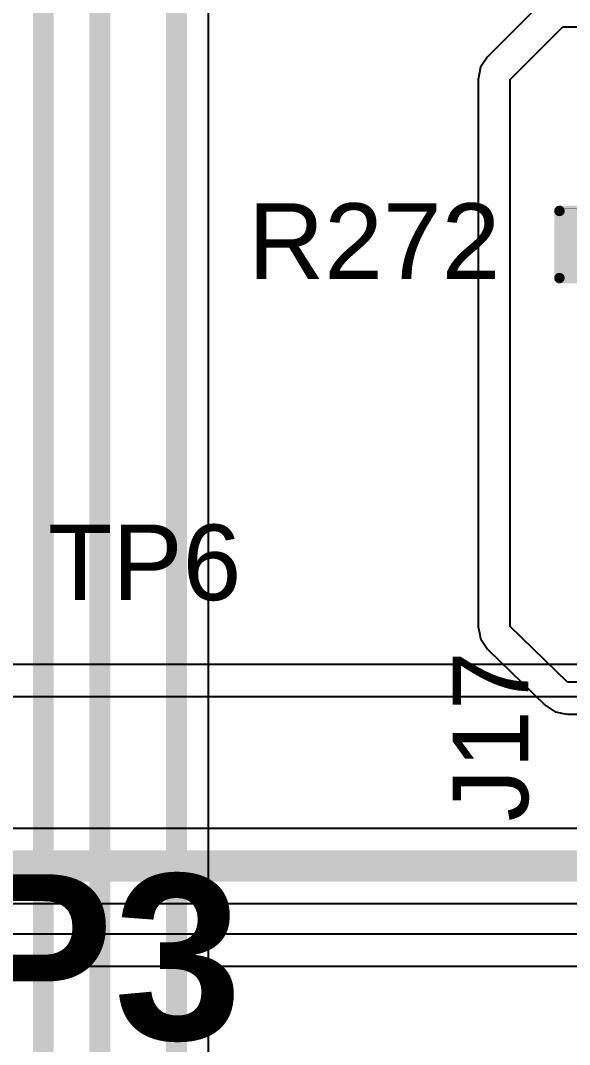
# Model space of a CAD drawing. Header units: inches. Extents: x -11 to 5428, y 0 to 5423.
# Drawn here: x 54.18 to 60.83, y 39.94 to 52.33 of the extents above; entities that cross this region are included whole.
import ezdxf

# ---------------------------------------------------------------- set-up
doc = ezdxf.new("R2010")
doc.units = ezdxf.units.IN
for name, color, linetype in [('Bottom Layer', 5, 'Continuous'), ('GND', 16, 'Continuous'), ('PWR', 76, 'Continuous'), ('Top Layer', 1, 'Continuous'), ('Top Overlay', 2, 'Continuous'), ('Top Paste', 8, 'Continuous'), ('Top Solder', 216, 'Continuous')]:
    doc.layers.add(name, color=color, linetype=linetype)
doc.styles.add('Arial', font='', dxfattribs={"height": 0.2})
doc.styles.add('Arial_Bold', font='', dxfattribs={"height": 0.2})
doc.styles.get('Arial').set_extended_font_data('Arial')
doc.styles.get('Arial_Bold').set_extended_font_data('Arial', bold=True)

# ---------------------------------------------------------------- blocks, each defined once
blk = doc.blocks.new('R___0402_43')
at = {"layer": 'Top Layer'}
for points in [[(-0.699, -0.318), (-0.699, 0.318), (-0.241, 0.318), (-0.241, -0.318)], [(0.241, -0.318), (0.241, 0.318), (0.698, 0.318), (0.698, -0.318)]]:
    blk.add_hatch(color=1, dxfattribs=at).paths.add_polyline_path(points)
at = {"layer": 'Top Paste'}
for points in [[(-0.699, -0.318), (-0.699, 0.318), (-0.241, 0.318), (-0.241, -0.318)], [(0.241, -0.318), (0.241, 0.318), (0.698, 0.318), (0.698, -0.318)]]:
    blk.add_hatch(color=8, dxfattribs=at).paths.add_polyline_path(points)
at = {"layer": 'Top Solder'}
for points in [[(-0.754, -0.373), (-0.754, 0.373), (-0.186, 0.373), (-0.186, -0.373)], [(0.186, -0.373), (0.186, 0.373), (0.753, 0.373), (0.753, -0.373)]]:
    blk.add_hatch(color=216, dxfattribs=at).paths.add_polyline_path(points)
at = {"layer": 'Top Overlay'}
for points in [[(0.787, 0.406, 0.127, 0.127, 0), (-0.787, 0.406, 0.127, 0.127, 0)], [(-0.787, 0.406, 0.127, 0.127, 0), (-0.787, -0.406, 0.127, 0.127, 0)], [(0.787, 0.406, 0.127, 0.127, 0), (0.787, -0.406, 0.127, 0.127, 0)], [(0.787, -0.406, 0.127, 0.127, 0), (-0.787, -0.406, 0.127, 0.127, 0)], [(0.813, -0.432, 0.00323, 0.00323, 0), (-0.813, -0.432, 0.00323, 0.00323, 0)]]:
    blk.add_lwpolyline(points, format="xyseb", dxfattribs=at)
for points in [[(-0.819, 0.406, 0.0635, 0.0635, 1), (-0.756, 0.406, 0.0635, 0.0635, 1)], [(-0.819, 0.406, 0.0635, 0.0635, 1), (-0.756, 0.406, 0.0635, 0.0635, 1)], [(0.756, 0.406, 0.0635, 0.0635, 1), (0.819, 0.406, 0.0635, 0.0635, 1)], [(0.756, 0.406, 0.0635, 0.0635, 1), (0.819, 0.406, 0.0635, 0.0635, 1)], [(-0.819, -0.406, 0.0635, 0.0635, 1), (-0.756, -0.406, 0.0635, 0.0635, 1)], [(-0.819, -0.406, 0.0635, 0.0635, 1), (-0.756, -0.406, 0.0635, 0.0635, 1)], [(0.756, -0.406, 0.0635, 0.0635, 1), (0.819, -0.406, 0.0635, 0.0635, 1)], [(0.756, -0.406, 0.0635, 0.0635, 1), (0.819, -0.406, 0.0635, 0.0635, 1)], [(-0.814, -0.432, 0.00161, 0.00161, 1), (-0.812, -0.432, 0.00161, 0.00161, 1)], [(0.812, -0.432, 0.00161, 0.00161, 1), (0.814, -0.432, 0.00161, 0.00161, 1)]]:
    blk.add_lwpolyline(points, format="xyseb", close=True, dxfattribs=at)

msp = doc.modelspace()

# ---------------------------------------------------------------- linework, layer by layer
at = {"layer": 'Bottom Layer'}
msp.add_line((56.458, 38.168), (56.458, 73.697), dxfattribs=at)
for points in [[(56.069, 38.008, 0.254, 0.254, 0), (56.069, 74.092, 0.254, 0.254, 0)], [(55.143, 17.842, 0.254, 0.254, 0), (55.143, 73.33, 0.254, 0.254, 0)], [(54.458, 17.558, 0.254, 0.254, 0), (54.458, 72.492, 0.254, 0.254, 0)]]:
    msp.add_lwpolyline(points, format="xyseb", dxfattribs=at)
at = {"layer": 'GND'}
for p, q in [((63.309, 44.536), (10.737, 44.536)), ((0.406, 44.147), (64.692, 44.147)), ((84.888, 41.275), (0.406, 41.275)), ((10.737, 40.887), (84.888, 40.887))]:
    msp.add_line(p, q, dxfattribs=at)
at = {"layer": 'PWR'}
for p, q in [((60.47, 52.523), (59.835, 51.887)), ((60.109, 51.613), (60.744, 52.248)), ((60.744, 52.248), (72.454, 52.248)), ((59.835, 51.887), (59.75, 51.761)), ((59.75, 51.761), (59.721, 51.613)), ((59.721, 51.613), (59.721, 44.997)), ((60.109, 44.997), (60.109, 51.613)), ((59.721, 44.997), (59.721, 44.994)), ((59.721, 44.994), (59.721, 44.991)), ((59.721, 44.991), (59.736, 44.92)), ((60.802, 44.323), (60.109, 44.997)), ((59.736, 44.92), (59.75, 44.848)), ((59.75, 44.848), (59.752, 44.846)), ((59.752, 44.846), (59.752, 44.843)), ((59.752, 44.843), (59.794, 44.783)), ((59.794, 44.783), (59.835, 44.722)), ((59.835, 44.722), (59.837, 44.721)), ((59.837, 44.721), (59.838, 44.718)), ((59.838, 44.718), (60.531, 44.045)), ((62.838, 44.323), (60.802, 44.323)), ((60.531, 44.045), (60.593, 44.005)), ((60.593, 44.005), (60.654, 43.964)), ((60.654, 43.964), (60.656, 43.964)), ((60.656, 43.964), (60.659, 43.962)), ((60.659, 43.962), (60.73, 43.949)), ((60.73, 43.949), (60.802, 43.935)), ((60.802, 43.935), (62.206, 43.935))]:
    msp.add_line(p, q, dxfattribs=at)
at = {"layer": 'Top Layer'}
for p, q in [((71.223, 42.552), (51.806, 42.552)), ((51.619, 41.646), (71.411, 41.646))]:
    msp.add_line(p, q, dxfattribs=at)
msp.add_lwpolyline([(51.619, 42.099, 0.381, 0.381, 0), (71.411, 42.099, 0.381, 0.381, 0)], format="xyseb", dxfattribs=at)

# ---------------------------------------------------------------- block references
at = {"rotation": 180}
msp.add_blockref('R___0402_43', (61.492, 49.616), dxfattribs=at)

# ---------------------------------------------------------------- texts
at = {"layer": 'Top Overlay'}
for s, height, style, p in [('R272', 0.9144, 'Arial', (56.935, 49.2)), ('TP6', 0.9144, 'Arial', (54.512, 45.314)), ('RS485 P3', 2, 'Arial_Bold', (44.129, 39.999))]:
    msp.add_text(s, height=height, dxfattribs=dict(at, style=style)).set_placement(p)
at = {"layer": 'Top Overlay', "style": 'Arial'}
msp.add_text('J17', height=0.9144, rotation=90, dxfattribs=at).set_placement((60.327, 42.636))

doc.saveas('drawing.dxf')
